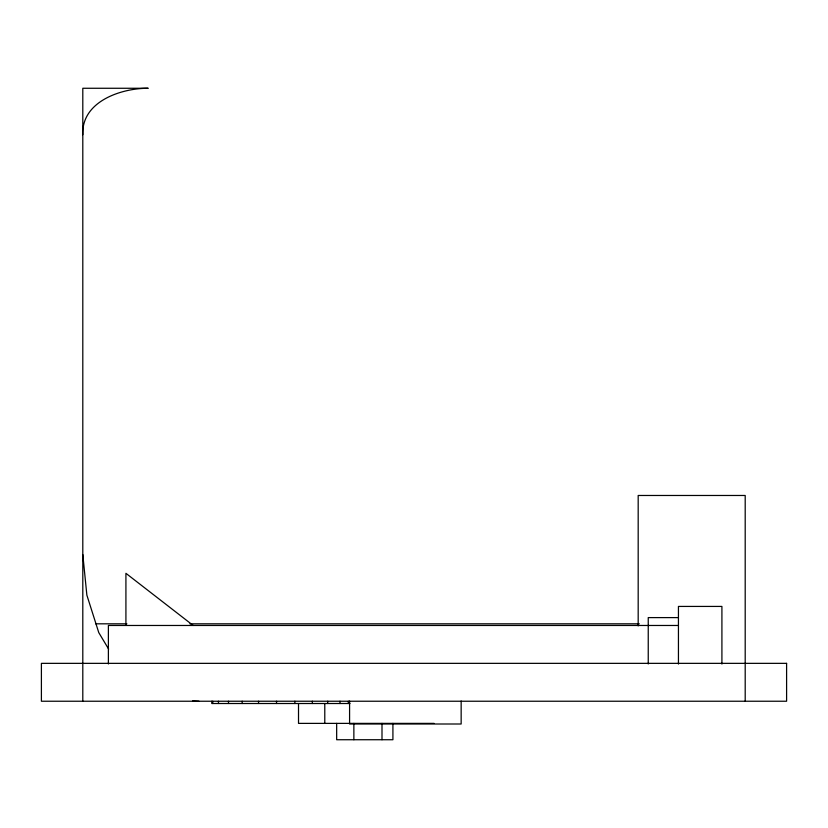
<?xml version="1.0" encoding="UTF-8"?>
<svg xmlns="http://www.w3.org/2000/svg" width="828" height="828" viewBox="0 0 828 828"><rect width="100%" height="100%" fill="white"/><g stroke="black" fill="none" stroke-linecap="round" stroke-linejoin="round"><path stroke-width="1.24" d="M82.8 134.726C81.299 101.606 120.816 88.192 148.191 88.265L82.8 88.265L82.8 701.233M678.442 617.605L648.241 617.605L648.241 663.994M95.717 623.815L126.881 623.815M189.954 623.815L639.319 623.815M678.442 625.471L108.385 625.471L108.385 663.994M349.985 703.51L211.771 703.51L211.771 701.233M434.1 723.382L298.515 723.382L298.515 703.696M192.603 700.912L198.968 701.233M193.193 625.471L125.918 573.307L125.918 625.471M108.634 649.08L98.77 632.602L86.868 595.135L82.8 554.522M745.2 701.233L745.2 495.475L638.181 495.475L638.181 625.906M721.912 664.077L721.912 606.427L678.442 606.427L678.442 664.077M461.155 701.026L461.155 724.003L349.582 724.003L349.582 701.026M392.917 723.382L392.917 739.735L336.665 739.735L336.665 723.382M381.998 723.382L381.998 739.735M353.866 723.382L353.866 739.735M348.319 701.233L348.319 703.51M340.008 701.233L340.008 703.51M327.733 701.233L327.733 703.51M324.783 703.696L324.783 723.382M312.332 701.233L312.332 703.51M294.871 701.233L294.871 703.51M276.521 701.233L276.521 703.51M258.543 701.233L258.543 703.51M242.159 701.233L242.159 703.51M228.497 701.233L228.497 703.51M218.468 701.233L218.468 703.51M212.765 701.233L212.765 703.51M786.6 663.352L41.4 663.352L41.4 701.233L786.6 701.233L786.6 663.352"/></g></svg>
